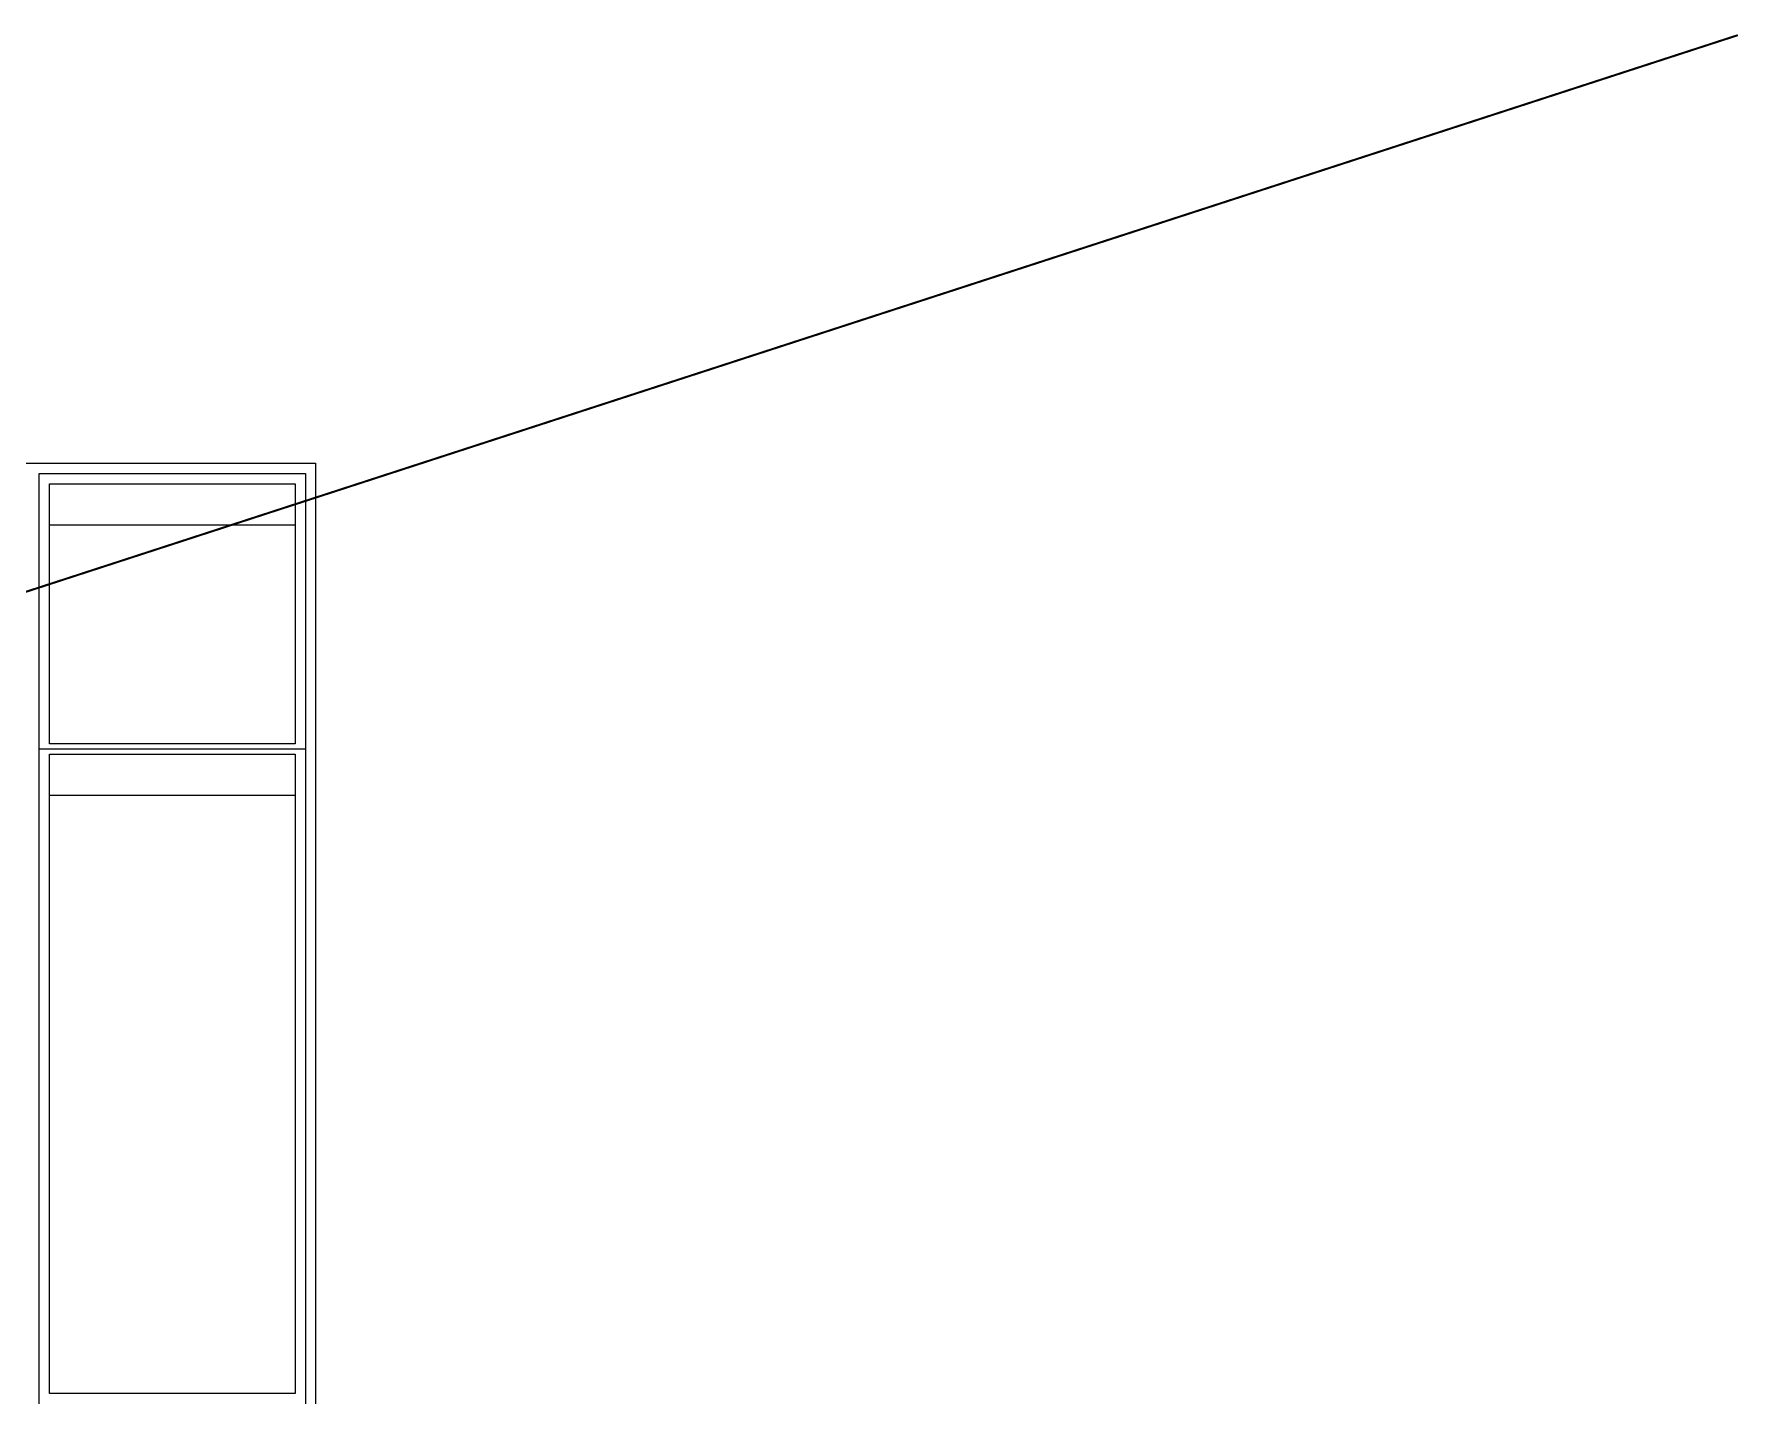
# Model space of a CAD drawing. Extents: x 0 to 840, y 0 to 273.
# Drawn here: x 642.4 to 840.3, y 115.2 to 273.4 of the extents above; entities that cross this region are included whole.
import ezdxf

# ---------------------------------------------------------------- set-up
doc = ezdxf.new("R2010")
doc.units = 0
doc.linetypes.add('1', pattern=[60.929508, 30.464754, -30.464754])
doc.layers.get('0').update_dxf_attribs({"linetype": 'CONTINUOUS'})
doc.layers.add('图框', color=7, linetype='CONTINUOUS')

msp = doc.modelspace()

# ---------------------------------------------------------------- linework, layer by layer
at = {"color": 7, "linetype": '1', "const_width": 0.239}
msp.add_lwpolyline([(0, 0), (840.16, 273.25)], dxfattribs=at)
msp.add_lwpolyline([(0, 0), (840.16, 273.25)], dxfattribs=at)
at = {"layer": '图框', "color": 7}
for points in [[(675.05, 223.54), (675.05, 4.92), (346.06, 4.92), (346.06, 223.54), (675.05, 223.54)], [(673.86, 222.35), (673.86, 6.1), (642.96, 6.1), (642.96, 222.35), (673.86, 222.35)], [(672.67, 221.16), (672.67, 190.96), (644.15, 190.96), (644.15, 221.16), (672.67, 221.16)], [(672.67, 221.16), (672.67, 216.37), (644.15, 216.37), (644.15, 221.16), (672.67, 221.16)], [(642.96, 190.37), (673.86, 190.37)], [(672.67, 189.77), (672.67, 115.54), (644.15, 115.54), (644.15, 189.77), (672.67, 189.77)], [(672.67, 189.77), (672.67, 184.98), (644.15, 184.98), (644.15, 189.77), (672.67, 189.77)]]:
    msp.add_lwpolyline(points, dxfattribs=at)
at = {"layer": '图框', "color": 7, "const_width": 0.00000000153}
for points in [[(646.71, 219.03), (646.71, 218.36), (647.87, 218.36), (647.87, 218.14), (646.46, 218.14), (646.46, 220.09), (647.82, 220.09), (647.82, 219.87), (646.71, 219.87), (646.71, 219.25), (647.78, 219.25), (647.78, 219.03), (646.71, 219.03)], [(650.08, 219.54), (650.08, 219.36), (649.85, 219.36), (649.85, 218.4), (649.85, 218.4), (649.86, 218.36), (649.86, 218.32), (649.88, 218.3), (649.88, 218.3), (649.9, 218.29), (649.93, 218.28), (649.98, 218.27), (649.98, 218.27), (650.02, 218.28), (650.05, 218.28), (650.08, 218.28), (650.08, 218.1), (650.08, 218.1), (650.02, 218.09), (649.96, 218.08), (649.9, 218.08), (649.9, 218.08), (649.82, 218.08), (649.75, 218.1), (649.7, 218.14), (649.7, 218.14), (649.66, 218.18), (649.64, 218.23), (649.63, 218.3), (649.63, 219.36), (649.44, 219.36), (649.44, 219.54), (649.63, 219.54), (649.63, 219.93), (649.85, 219.93), (649.85, 219.54), (650.08, 219.54)], [(655.24, 219.81), (655.02, 219.81), (655.02, 220.09), (655.24, 220.09)], [(659.32, 220.09), (659.32, 218.36), (660.28, 218.36), (660.28, 218.14), (659.07, 218.14), (659.07, 220.09), (659.32, 220.09)], [(648.11, 219.54), (648.31, 219.54), (648.31, 219.31), (648.31, 219.31), (648.38, 219.4), (648.45, 219.47), (648.52, 219.52), (648.52, 219.52), (648.59, 219.56), (648.68, 219.58), (648.78, 219.58), (648.78, 219.58), (648.91, 219.57), (649.01, 219.54), (649.1, 219.48), (649.1, 219.48), (649.17, 219.4), (649.21, 219.31), (649.23, 219.2), (649.23, 218.14), (649, 218.14), (649, 219.11), (649, 219.11), (648.99, 219.19), (648.97, 219.26), (648.92, 219.31), (648.92, 219.31), (648.87, 219.36), (648.8, 219.38), (648.71, 219.39), (648.71, 219.39), (648.61, 219.37), (648.51, 219.33), (648.44, 219.26), (648.44, 219.26), (648.38, 219.16), (648.34, 219.05), (648.33, 218.91), (648.33, 218.14), (648.11, 218.14), (648.11, 219.54)], [(651.48, 218.77), (650.45, 218.77), (650.45, 218.77), (650.46, 218.63), (650.5, 218.51), (650.56, 218.42), (650.56, 218.42), (650.65, 218.34), (650.74, 218.3), (650.86, 218.28), (650.86, 218.28), (651.02, 218.32), (651.15, 218.41), (651.23, 218.57), (651.45, 218.57), (651.45, 218.57), (651.41, 218.42), (651.35, 218.3), (651.25, 218.21), (651.25, 218.21), (651.14, 218.14), (651.01, 218.09), (650.85, 218.08), (650.85, 218.08), (650.67, 218.1), (650.52, 218.17), (650.39, 218.28), (650.39, 218.28), (650.29, 218.43), (650.24, 218.61), (650.22, 218.82), (650.22, 218.82), (650.24, 219.04), (650.29, 219.22), (650.39, 219.38), (650.39, 219.38), (650.52, 219.49), (650.68, 219.56), (650.86, 219.58), (650.86, 219.58), (651.21, 219.49), (651.41, 219.22), (651.48, 218.77)], [(651.25, 218.95), (651.25, 218.95), (651.23, 219.06), (651.2, 219.17), (651.14, 219.25), (651.14, 219.25), (651.06, 219.32), (650.96, 219.36), (650.86, 219.38), (650.86, 219.38), (650.75, 219.37), (650.66, 219.33), (650.58, 219.26), (650.58, 219.26), (650.52, 219.17), (650.47, 219.07), (650.46, 218.95)], [(652.4, 219.35), (652.4, 219.35), (652.26, 219.33), (652.15, 219.3), (652.06, 219.24), (652.06, 219.24), (652, 219.16), (651.96, 219.03), (651.95, 218.87), (651.95, 218.14), (651.73, 218.14), (651.73, 219.54), (651.93, 219.54), (651.93, 219.29), (651.93, 219.29), (652, 219.38), (652.06, 219.46), (652.12, 219.52), (652.12, 219.52), (652.18, 219.55), (652.25, 219.58), (652.31, 219.58), (652.31, 219.58), (652.34, 219.58), (652.37, 219.58), (652.4, 219.58), (652.4, 219.35)], [(652.61, 217.56), (652.61, 219.54), (652.82, 219.54), (652.82, 219.33), (652.82, 219.33), (652.94, 219.47), (653.09, 219.56), (653.27, 219.58), (653.27, 219.58), (653.44, 219.56), (653.59, 219.49), (653.71, 219.38), (653.71, 219.38), (653.8, 219.22), (653.85, 219.04), (653.87, 218.82), (653.87, 218.82), (653.85, 218.61), (653.8, 218.43), (653.71, 218.28), (653.71, 218.28), (653.59, 218.17), (653.44, 218.1), (653.27, 218.08), (653.27, 218.08), (653.11, 218.1), (652.96, 218.17), (652.84, 218.29), (652.84, 217.56), (652.61, 217.56)], [(653.23, 219.38), (653.12, 219.36), (653.03, 219.31), (652.95, 219.23), (652.95, 219.23), (652.89, 219.12), (652.85, 218.98), (652.84, 218.83), (652.84, 218.83), (652.85, 218.68), (652.89, 218.55), (652.95, 218.44), (652.95, 218.44), (653.03, 218.35), (653.12, 218.3), (653.23, 218.29), (653.23, 218.29), (653.35, 218.3), (653.44, 218.35), (653.53, 218.44), (653.53, 218.44), (653.59, 218.55), (653.63, 218.67), (653.64, 218.82), (653.64, 218.82), (653.63, 218.98), (653.59, 219.11), (653.53, 219.23), (653.53, 219.23), (653.45, 219.31), (653.35, 219.36), (653.23, 219.38)], [(654.79, 219.35), (654.79, 219.35), (654.65, 219.33), (654.54, 219.3), (654.45, 219.24), (654.45, 219.24), (654.39, 219.16), (654.35, 219.03), (654.34, 218.87), (654.34, 218.14), (654.11, 218.14), (654.11, 219.54), (654.32, 219.54), (654.32, 219.29), (654.32, 219.29), (654.38, 219.38), (654.45, 219.46), (654.51, 219.52), (654.51, 219.52), (654.57, 219.55), (654.63, 219.58), (654.7, 219.58), (654.7, 219.58), (654.73, 219.58), (654.75, 219.58), (654.79, 219.58), (654.79, 219.35)], [(655.24, 219.54), (655.24, 218.14), (655.02, 218.14), (655.02, 219.54), (655.24, 219.54)], [(655.76, 218.56), (655.76, 218.56), (655.78, 218.48), (655.81, 218.41), (655.85, 218.36), (655.85, 218.36), (655.91, 218.32), (656, 218.29), (656.11, 218.28), (656.11, 218.28), (656.2, 218.29), (656.28, 218.31), (656.34, 218.34), (656.34, 218.34), (656.39, 218.39), (656.42, 218.44), (656.43, 218.5), (656.43, 218.5), (656.43, 218.55), (656.41, 218.59), (656.38, 218.63), (656.38, 218.63), (656.34, 218.66), (656.29, 218.68), (656.22, 218.7), (656.01, 218.75), (656.01, 218.75), (655.86, 218.79), (655.74, 218.84), (655.66, 218.9), (655.66, 218.9), (655.61, 218.97), (655.57, 219.05), (655.56, 219.16), (655.56, 219.16), (655.58, 219.28), (655.63, 219.38), (655.71, 219.47), (655.71, 219.47), (655.82, 219.53), (655.95, 219.57), (656.1, 219.58), (656.1, 219.58), (656.25, 219.57), (656.38, 219.53), (656.48, 219.47), (656.48, 219.47), (656.55, 219.39), (656.59, 219.28), (656.61, 219.15), (656.37, 219.15), (656.37, 219.15), (656.34, 219.28), (656.25, 219.35), (656.09, 219.38), (656.09, 219.38), (656.01, 219.37), (655.94, 219.35), (655.88, 219.32), (655.88, 219.32), (655.83, 219.28), (655.8, 219.23), (655.8, 219.17), (655.8, 219.17), (655.8, 219.12), (655.82, 219.08), (655.86, 219.04), (655.86, 219.04), (655.91, 219.01), (655.97, 218.99), (656.06, 218.97), (656.27, 218.91), (656.27, 218.91), (656.4, 218.88), (656.5, 218.83), (656.57, 218.77), (656.57, 218.77), (656.62, 218.7), (656.66, 218.62), (656.67, 218.52), (656.67, 218.52), (656.65, 218.4), (656.6, 218.29), (656.51, 218.2), (656.51, 218.2), (656.39, 218.13), (656.25, 218.09), (656.09, 218.08), (656.09, 218.08), (655.78, 218.13), (655.6, 218.29), (655.53, 218.56), (655.76, 218.56)], [(658.11, 218.77), (657.07, 218.77), (657.07, 218.77), (657.09, 218.63), (657.12, 218.51), (657.19, 218.42), (657.19, 218.42), (657.27, 218.34), (657.37, 218.3), (657.48, 218.28), (657.48, 218.28), (657.65, 218.32), (657.77, 218.41), (657.85, 218.57), (658.08, 218.57), (658.08, 218.57), (658.03, 218.42), (657.97, 218.3), (657.88, 218.21), (657.88, 218.21), (657.76, 218.14), (657.63, 218.09), (657.48, 218.08), (657.48, 218.08), (657.29, 218.1), (657.14, 218.17), (657.01, 218.28), (657.01, 218.28), (656.91, 218.43), (656.86, 218.61), (656.84, 218.82), (656.84, 218.82), (656.86, 219.04), (656.92, 219.22), (657.01, 219.38), (657.01, 219.38), (657.14, 219.49), (657.3, 219.56), (657.48, 219.58), (657.48, 219.58), (657.83, 219.49), (658.04, 219.22), (658.11, 218.77)], [(657.87, 218.95), (657.87, 218.95), (657.86, 219.06), (657.82, 219.17), (657.76, 219.25), (657.76, 219.25), (657.68, 219.32), (657.58, 219.36), (657.48, 219.38), (657.48, 219.38), (657.37, 219.37), (657.28, 219.33), (657.2, 219.26), (657.2, 219.26), (657.14, 219.17), (657.1, 219.07), (657.08, 218.95)], [(661.08, 219.58), (661.08, 219.58), (661.26, 219.56), (661.42, 219.5), (661.55, 219.38), (661.55, 219.38), (661.64, 219.23), (661.7, 219.05), (661.72, 218.82), (661.72, 218.82), (661.7, 218.61), (661.64, 218.43), (661.55, 218.28), (661.55, 218.28), (661.42, 218.17), (661.26, 218.1), (661.08, 218.08), (661.08, 218.08), (660.89, 218.1), (660.74, 218.17), (660.61, 218.28), (660.61, 218.28), (660.52, 218.43), (660.46, 218.61), (660.45, 218.83), (660.45, 218.83), (660.46, 219.05), (660.52, 219.23), (660.61, 219.38), (660.61, 219.38), (660.74, 219.5), (660.89, 219.56), (661.08, 219.58)], [(661.08, 219.38), (660.96, 219.36), (660.87, 219.31), (660.79, 219.23), (660.79, 219.23), (660.73, 219.12), (660.69, 218.99), (660.68, 218.83), (660.68, 218.83), (660.69, 218.67), (660.73, 218.54), (660.79, 218.43), (660.79, 218.43), (660.87, 218.35), (660.96, 218.3), (661.08, 218.28), (661.08, 218.28), (661.19, 218.3), (661.29, 218.35), (661.37, 218.43), (661.37, 218.43), (661.43, 218.54), (661.47, 218.67), (661.48, 218.82), (661.48, 218.82), (661.47, 218.98), (661.43, 219.12), (661.38, 219.23), (661.38, 219.23), (661.3, 219.31), (661.2, 219.36), (661.08, 219.38)], [(662.45, 218.08), (662.45, 218.08), (662.3, 218.1), (662.16, 218.17), (662.04, 218.28), (662.04, 218.28), (661.95, 218.43), (661.89, 218.61), (661.88, 218.82), (661.88, 218.82), (661.89, 219.03), (661.95, 219.22), (662.04, 219.37), (662.04, 219.37), (662.16, 219.49), (662.31, 219.56), (662.47, 219.58), (662.47, 219.58), (662.64, 219.56), (662.78, 219.48), (662.9, 219.34), (662.88, 219.54), (663.11, 219.54), (663.11, 218.37), (663.11, 218.37), (663.11, 218.24), (663.1, 218.13), (663.08, 218.03), (663.08, 218.03), (663.06, 217.95), (663.03, 217.86), (663, 217.78), (663, 217.78), (662.95, 217.71), (662.88, 217.66), (662.8, 217.61), (662.8, 217.61), (662.71, 217.58), (662.6, 217.56), (662.48, 217.56), (662.48, 217.56), (662.33, 217.57), (662.2, 217.61), (662.09, 217.67), (662.09, 217.67), (662, 217.75), (661.95, 217.86), (661.92, 217.98), (662.15, 217.98), (662.15, 217.98), (662.2, 217.85), (662.32, 217.77), (662.49, 217.74), (662.49, 217.74), (662.62, 217.76), (662.73, 217.8), (662.8, 217.87), (662.8, 217.87), (662.84, 217.97), (662.87, 218.1), (662.88, 218.26), (662.88, 218.33), (662.88, 218.33), (662.82, 218.25), (662.75, 218.19), (662.69, 218.14), (662.69, 218.14), (662.62, 218.1), (662.54, 218.08), (662.45, 218.08)], [(662.5, 219.38), (662.39, 219.36), (662.29, 219.31), (662.21, 219.23), (662.21, 219.23), (662.16, 219.12), (662.12, 218.99), (662.11, 218.83), (662.11, 218.83), (662.12, 218.67), (662.16, 218.54), (662.21, 218.43), (662.21, 218.43), (662.29, 218.35), (662.39, 218.3), (662.5, 218.28), (662.5, 218.28), (662.61, 218.3), (662.7, 218.35), (662.78, 218.43), (662.78, 218.43), (662.84, 218.54), (662.87, 218.67), (662.88, 218.82), (662.88, 218.82), (662.87, 218.99), (662.84, 219.12), (662.78, 219.23), (662.78, 219.23), (662.7, 219.31), (662.61, 219.36), (662.5, 219.38)], [(663.98, 219.58), (663.98, 219.58), (664.17, 219.56), (664.33, 219.5), (664.45, 219.38), (664.45, 219.38), (664.55, 219.23), (664.6, 219.05), (664.62, 218.82), (664.62, 218.82), (664.6, 218.61), (664.54, 218.43), (664.45, 218.28), (664.45, 218.28), (664.32, 218.17), (664.17, 218.1), (663.99, 218.08), (663.99, 218.08), (663.8, 218.1), (663.64, 218.17), (663.52, 218.28), (663.52, 218.28), (663.42, 218.43), (663.37, 218.61), (663.35, 218.83), (663.35, 218.83), (663.37, 219.05), (663.42, 219.23), (663.52, 219.38), (663.52, 219.38), (663.65, 219.5), (663.8, 219.56), (663.98, 219.58)], [(663.98, 219.38), (663.87, 219.36), (663.77, 219.31), (663.69, 219.23), (663.69, 219.23), (663.63, 219.12), (663.59, 218.99), (663.58, 218.83), (663.58, 218.83), (663.59, 218.67), (663.63, 218.54), (663.69, 218.43), (663.69, 218.43), (663.77, 218.35), (663.87, 218.3), (663.98, 218.28), (663.98, 218.28), (664.1, 218.3), (664.2, 218.35), (664.28, 218.43), (664.28, 218.43), (664.34, 218.54), (664.37, 218.67), (664.39, 218.82), (664.39, 218.82), (664.38, 218.98), (664.34, 219.12), (664.28, 219.23), (664.28, 219.23), (664.2, 219.31), (664.1, 219.36), (663.98, 219.38)], [(646.66, 187.72), (646.66, 187.72), (646.66, 187.65), (646.67, 187.59), (646.68, 187.52), (646.68, 187.52), (646.69, 187.45), (646.72, 187.37), (646.75, 187.3), (646.75, 187.3), (646.78, 187.23), (646.82, 187.16), (646.87, 187.1), (646.87, 187.1), (646.93, 187.05), (646.99, 187), (647.07, 186.96), (647.07, 186.96), (647.16, 186.93), (647.26, 186.92), (647.36, 186.91), (647.36, 186.91), (647.53, 186.93), (647.67, 186.98), (647.8, 187.08), (647.8, 187.08), (647.9, 187.2), (647.95, 187.34), (647.97, 187.51), (647.97, 187.56), (647.38, 187.56), (647.38, 187.78), (648.19, 187.78), (648.19, 186.74), (648.03, 186.74), (647.97, 187), (647.97, 187), (647.77, 186.83), (647.55, 186.72), (647.31, 186.69), (647.31, 186.69), (647.06, 186.72), (646.84, 186.82), (646.66, 186.97), (646.66, 186.97), (646.52, 187.18), (646.44, 187.43), (646.41, 187.71), (646.41, 187.71), (646.41, 187.79), (646.42, 187.88), (646.43, 187.97), (646.43, 187.97), (646.46, 188.05), (646.49, 188.15), (646.53, 188.24), (646.53, 188.24), (646.57, 188.33), (646.63, 188.41), (646.69, 188.49), (646.69, 188.49), (646.77, 188.56), (646.86, 188.61), (646.96, 188.67), (646.96, 188.67), (647.08, 188.71), (647.21, 188.73), (647.35, 188.74), (647.35, 188.74), (647.56, 188.72), (647.74, 188.66), (647.9, 188.57), (647.9, 188.57), (648.02, 188.45), (648.11, 188.3), (648.17, 188.11), (647.91, 188.11), (647.91, 188.11), (647.87, 188.23), (647.81, 188.33), (647.72, 188.41), (647.72, 188.41), (647.61, 188.47), (647.49, 188.51), (647.35, 188.52), (647.35, 188.52), (647.15, 188.49), (646.99, 188.42), (646.85, 188.3), (646.85, 188.3), (646.74, 188.14), (646.68, 187.95), (646.66, 187.72)], [(649.7, 187.38), (648.67, 187.38), (648.67, 187.38), (648.68, 187.24), (648.72, 187.12), (648.78, 187.03), (648.78, 187.03), (648.86, 186.95), (648.96, 186.91), (649.08, 186.9), (649.08, 186.9), (649.24, 186.93), (649.36, 187.02), (649.45, 187.18), (649.67, 187.18), (649.67, 187.18), (649.63, 187.03), (649.56, 186.92), (649.47, 186.82), (649.47, 186.82), (649.36, 186.75), (649.22, 186.7), (649.07, 186.69), (649.07, 186.69), (648.89, 186.71), (648.73, 186.78), (648.6, 186.89), (648.6, 186.89), (648.51, 187.04), (648.45, 187.22), (648.43, 187.43), (648.43, 187.43), (648.45, 187.65), (648.51, 187.83), (648.61, 187.99), (648.61, 187.99), (648.74, 188.1), (648.89, 188.17), (649.08, 188.2), (649.08, 188.2), (649.42, 188.1), (649.63, 187.83), (649.7, 187.38)], [(649.94, 188.16), (650.15, 188.16), (650.15, 187.92), (650.15, 187.92), (650.21, 188.01), (650.28, 188.08), (650.35, 188.13), (650.35, 188.13), (650.43, 188.17), (650.52, 188.19), (650.61, 188.2), (650.61, 188.2), (650.74, 188.18), (650.85, 188.15), (650.94, 188.09), (650.94, 188.09), (651.01, 188.01), (651.05, 187.92), (651.06, 187.81), (651.06, 186.75), (650.84, 186.75), (650.84, 187.72), (650.84, 187.72), (650.83, 187.8), (650.8, 187.87), (650.76, 187.93), (650.76, 187.93), (650.7, 187.97), (650.63, 187.99), (650.55, 188), (650.55, 188), (650.44, 187.99), (650.35, 187.94), (650.27, 187.87), (650.27, 187.87), (650.21, 187.77), (650.18, 187.66), (650.17, 187.53), (650.17, 186.75), (649.94, 186.75), (649.94, 188.16)], [(652.57, 187.38), (651.53, 187.38), (651.53, 187.38), (651.55, 187.24), (651.59, 187.12), (651.65, 187.03), (651.65, 187.03), (651.73, 186.95), (651.83, 186.91), (651.95, 186.9), (651.95, 186.9), (652.11, 186.93), (652.23, 187.02), (652.31, 187.18), (652.54, 187.18), (652.54, 187.18), (652.5, 187.03), (652.43, 186.92), (652.34, 186.82), (652.34, 186.82), (652.22, 186.75), (652.09, 186.7), (651.94, 186.69), (651.94, 186.69), (651.76, 186.71), (651.6, 186.78), (651.47, 186.89), (651.47, 186.89), (651.38, 187.04), (651.32, 187.22), (651.3, 187.43), (651.3, 187.43), (651.32, 187.65), (651.38, 187.83), (651.48, 187.99), (651.48, 187.99), (651.61, 188.1), (651.76, 188.17), (651.94, 188.2), (651.94, 188.2), (652.29, 188.1), (652.5, 187.83), (652.57, 187.38)], [(653.48, 187.96), (653.48, 187.96), (653.35, 187.95), (653.23, 187.91), (653.15, 187.86), (653.15, 187.86), (653.08, 187.77), (653.05, 187.64), (653.03, 187.48), (653.03, 186.75), (652.81, 186.75), (652.81, 188.16), (653.02, 188.16), (653.02, 187.9), (653.02, 187.9), (653.08, 188), (653.14, 188.07), (653.2, 188.13), (653.2, 188.13), (653.26, 188.17), (653.33, 188.19), (653.4, 188.2), (653.4, 188.2), (653.42, 188.19), (653.45, 188.19), (653.48, 188.19), (653.48, 187.96)], [(653.68, 187.74), (653.68, 187.74), (653.75, 187.99), (653.94, 188.15), (654.24, 188.2), (654.24, 188.2), (654.4, 188.18), (654.53, 188.15), (654.64, 188.1), (654.64, 188.1), (654.71, 188.02), (654.76, 187.93), (654.77, 187.81), (654.77, 186.99), (654.77, 186.99), (654.78, 186.93), (654.82, 186.89), (654.89, 186.88), (654.89, 186.88), (654.91, 186.88), (654.92, 186.88), (654.94, 186.88), (654.94, 186.71), (654.94, 186.71), (654.88, 186.7), (654.83, 186.69), (654.79, 186.69), (654.79, 186.69), (654.72, 186.7), (654.67, 186.71), (654.62, 186.74), (654.62, 186.74), (654.59, 186.78), (654.57, 186.83), (654.56, 186.9), (654.56, 186.9), (654.4, 186.78), (654.24, 186.71), (654.08, 186.69), (654.08, 186.69), (653.95, 186.7), (653.84, 186.74), (653.74, 186.8), (653.74, 186.8), (653.67, 186.89), (653.63, 186.99), (653.62, 187.1), (653.62, 187.1), (653.62, 187.14), (653.62, 187.18), (653.63, 187.22), (653.63, 187.22), (653.64, 187.25), (653.65, 187.28), (653.66, 187.31), (653.66, 187.31), (653.67, 187.33), (653.69, 187.36), (653.71, 187.38), (653.71, 187.38), (653.73, 187.4), (653.75, 187.42), (653.77, 187.43), (653.77, 187.43), (653.79, 187.45), (653.82, 187.46), (653.86, 187.48), (653.86, 187.48), (653.9, 187.49), (653.93, 187.5), (653.95, 187.51), (653.95, 187.51), (653.98, 187.51), (654.02, 187.52), (654.06, 187.53), (654.06, 187.53), (654.11, 187.54), (654.15, 187.54), (654.18, 187.55), (654.18, 187.55), (654.21, 187.55), (654.26, 187.56), (654.32, 187.57), (654.32, 187.57), (654.39, 187.58), (654.45, 187.6), (654.5, 187.62), (654.5, 187.62), (654.53, 187.64), (654.54, 187.68), (654.55, 187.72), (654.55, 187.78), (654.55, 187.78), (654.54, 187.84), (654.51, 187.89), (654.47, 187.94), (654.47, 187.94), (654.4, 187.97), (654.33, 187.98), (654.23, 187.99), (654.23, 187.99), (654.14, 187.98), (654.06, 187.96), (654, 187.93), (654, 187.93), (653.95, 187.88), (653.92, 187.82), (653.91, 187.74), (653.68, 187.74)], [(655.38, 188.7), (655.38, 186.75), (655.15, 186.75), (655.15, 188.7), (655.38, 188.7)], [(657.93, 188.7), (657.93, 186.75), (657.64, 186.75), (656.63, 188.34), (656.63, 186.75), (656.4, 186.75), (656.4, 188.7), (656.67, 188.7), (657.69, 187.11), (657.69, 188.7), (657.93, 188.7)], [(658.85, 188.2), (658.85, 188.2), (659.04, 188.17), (659.2, 188.11), (659.32, 188), (659.32, 188), (659.42, 187.84), (659.47, 187.66), (659.49, 187.43), (659.49, 187.43), (659.47, 187.22), (659.42, 187.04), (659.32, 186.89), (659.32, 186.89), (659.19, 186.78), (659.04, 186.71), (658.86, 186.69), (658.86, 186.69), (658.67, 186.71), (658.51, 186.78), (658.39, 186.89), (658.39, 186.89), (658.3, 187.04), (658.24, 187.22), (658.22, 187.44), (658.22, 187.44), (658.24, 187.66), (658.3, 187.85), (658.39, 188), (658.39, 188), (658.52, 188.11), (658.67, 188.17), (658.85, 188.2)], [(660.27, 188.16), (660.27, 187.97), (660.04, 187.97), (660.04, 187.01), (660.04, 187.01), (660.04, 186.97), (660.05, 186.93), (660.06, 186.91), (660.06, 186.91), (660.09, 186.9), (660.12, 186.89), (660.16, 186.89), (660.16, 186.89), (660.2, 186.89), (660.24, 186.89), (660.27, 186.9), (660.27, 186.71), (660.27, 186.71), (660.2, 186.7), (660.14, 186.69), (660.09, 186.69), (660.09, 186.69), (660.01, 186.7), (659.94, 186.72), (659.89, 186.75), (659.89, 186.75), (659.85, 186.79), (659.82, 186.85), (659.82, 186.91), (659.82, 187.97), (659.63, 187.97), (659.63, 188.16), (659.82, 188.16), (659.82, 188.54), (660.04, 188.54), (660.04, 188.16), (660.27, 188.16)], [(661.67, 187.38), (660.64, 187.38), (660.64, 187.38), (660.65, 187.24), (660.69, 187.12), (660.75, 187.03), (660.75, 187.03), (660.83, 186.95), (660.93, 186.91), (661.05, 186.9), (661.05, 186.9), (661.21, 186.93), (661.33, 187.02), (661.42, 187.18), (661.64, 187.18), (661.64, 187.18), (661.6, 187.03), (661.53, 186.92), (661.44, 186.82), (661.44, 186.82), (661.32, 186.75), (661.19, 186.7), (661.04, 186.69), (661.04, 186.69), (660.86, 186.71), (660.7, 186.78), (660.57, 186.89), (660.57, 186.89), (660.48, 187.04), (660.42, 187.22), (660.4, 187.43), (660.4, 187.43), (660.42, 187.65), (660.48, 187.83), (660.58, 187.99), (660.58, 187.99), (660.71, 188.1), (660.86, 188.17), (661.05, 188.2), (661.05, 188.2), (661.39, 188.1), (661.6, 187.83), (661.67, 187.38)], [(662.08, 187.17), (662.08, 187.17), (662.09, 187.09), (662.12, 187.02), (662.16, 186.97), (662.16, 186.97), (662.22, 186.93), (662.31, 186.9), (662.42, 186.9), (662.42, 186.9), (662.51, 186.9), (662.59, 186.92), (662.66, 186.96), (662.66, 186.96), (662.71, 187), (662.74, 187.05), (662.75, 187.12), (662.75, 187.12), (662.74, 187.16), (662.72, 187.21), (662.7, 187.24), (662.7, 187.24), (662.65, 187.27), (662.6, 187.29), (662.53, 187.31), (662.32, 187.36), (662.32, 187.36), (662.17, 187.41), (662.06, 187.45), (661.97, 187.51), (661.97, 187.51), (661.92, 187.58), (661.89, 187.66), (661.88, 187.77), (661.88, 187.77), (661.89, 187.89), (661.94, 187.99), (662.02, 188.08), (662.02, 188.08), (662.13, 188.14), (662.26, 188.18), (662.41, 188.2), (662.41, 188.2), (662.56, 188.18), (662.69, 188.15), (662.79, 188.08), (662.79, 188.08), (662.86, 188), (662.91, 187.89), (662.92, 187.76), (662.69, 187.76), (662.69, 187.76), (662.65, 187.89), (662.56, 187.96), (662.41, 187.99), (662.41, 187.99), (662.32, 187.98), (662.25, 187.96), (662.19, 187.93), (662.19, 187.93), (662.14, 187.89), (662.12, 187.84), (662.11, 187.78), (662.11, 187.78), (662.12, 187.73), (662.14, 187.69), (662.17, 187.66), (662.17, 187.66), (662.22, 187.63), (662.29, 187.6), (662.37, 187.58), (662.58, 187.53), (662.58, 187.53), (662.71, 187.49), (662.81, 187.44), (662.89, 187.38), (662.89, 187.38), (662.94, 187.31), (662.97, 187.23), (662.98, 187.13), (662.98, 187.13), (662.96, 187.01), (662.91, 186.9), (662.82, 186.81), (662.82, 186.81), (662.71, 186.74), (662.57, 186.7), (662.4, 186.69), (662.4, 186.69), (662.1, 186.74), (661.91, 186.9), (661.84, 187.17), (662.08, 187.17)], [(649.46, 187.56), (649.46, 187.56), (649.45, 187.68), (649.41, 187.78), (649.35, 187.87), (649.35, 187.87), (649.27, 187.93), (649.18, 187.98), (649.07, 187.99), (649.07, 187.99), (648.97, 187.98), (648.87, 187.94), (648.8, 187.87), (648.8, 187.87), (648.73, 187.79), (648.69, 187.68), (648.67, 187.56)], [(652.33, 187.56), (652.33, 187.56), (652.32, 187.68), (652.28, 187.78), (652.22, 187.87), (652.22, 187.87), (652.14, 187.93), (652.05, 187.98), (651.94, 187.99), (651.94, 187.99), (651.84, 187.98), (651.74, 187.94), (651.66, 187.87), (651.66, 187.87), (651.6, 187.79), (651.56, 187.68), (651.54, 187.56)], [(654.13, 186.88), (654.24, 186.9), (654.34, 186.93), (654.43, 186.98), (654.43, 186.98), (654.5, 187.05), (654.54, 187.12), (654.55, 187.19), (654.55, 187.44), (654.55, 187.44), (654.5, 187.42), (654.43, 187.41), (654.35, 187.39), (654.35, 187.39), (654.26, 187.38), (654.18, 187.37), (654.11, 187.35), (654.11, 187.35), (654.05, 187.34), (653.99, 187.31), (653.93, 187.28), (653.93, 187.28), (653.89, 187.23), (653.86, 187.18), (653.85, 187.11), (653.85, 187.11), (653.86, 187.04), (653.88, 186.99), (653.92, 186.94), (653.92, 186.94), (653.98, 186.91), (654.05, 186.89), (654.13, 186.88)], [(658.86, 187.99), (658.74, 187.97), (658.64, 187.92), (658.56, 187.84), (658.56, 187.84), (658.5, 187.73), (658.47, 187.6), (658.45, 187.44), (658.45, 187.44), (658.47, 187.29), (658.5, 187.15), (658.56, 187.04), (658.56, 187.04), (658.64, 186.96), (658.74, 186.91), (658.86, 186.9), (658.86, 186.9), (658.97, 186.91), (659.07, 186.96), (659.15, 187.04), (659.15, 187.04), (659.21, 187.15), (659.25, 187.28), (659.26, 187.43), (659.26, 187.43), (659.25, 187.6), (659.21, 187.73), (659.15, 187.84), (659.15, 187.84), (659.07, 187.92), (658.97, 187.97), (658.86, 187.99)], [(661.43, 187.56), (661.43, 187.56), (661.42, 187.68), (661.38, 187.78), (661.32, 187.87), (661.32, 187.87), (661.24, 187.93), (661.15, 187.98), (661.04, 187.99), (661.04, 187.99), (660.94, 187.98), (660.84, 187.94), (660.76, 187.87), (660.76, 187.87), (660.7, 187.79), (660.66, 187.68), (660.64, 187.56)]]:
    msp.add_lwpolyline(points, dxfattribs=at)

doc.saveas('drawing.dxf')
